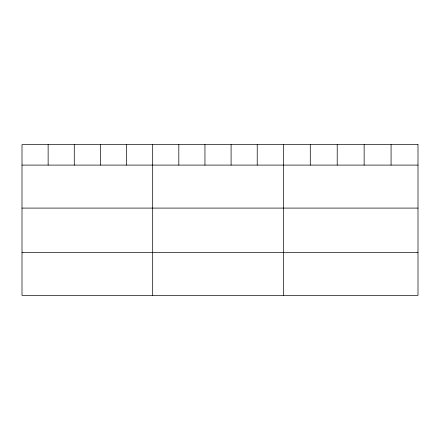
<?xml version="1.0" encoding="UTF-8"?>
<svg xmlns="http://www.w3.org/2000/svg" width="440" height="440" viewBox="0 0 440 440"><rect width="100%" height="100%" fill="white"/><g stroke="black" fill="none" stroke-linecap="round" stroke-linejoin="round"><path stroke-width="0.66" d="M22 165.094L418 165.094M22 208.093L418 208.093M22 252.39L418 252.39M391.072 144.617L391.072 165.094M364.144 144.617L364.144 165.094M337.216 144.617L337.216 165.094M310.288 144.617L310.288 165.094M283.36 144.617L283.36 295.383M257.224 144.617L257.224 165.094M231.088 144.617L231.088 165.094M204.952 144.617L204.952 165.094M178.816 144.617L178.816 165.094M152.68 144.617L152.68 295.383M126.544 144.617L126.544 165.094M100.408 144.617L100.408 165.094M74.272 144.617L74.272 165.094M48.136 144.617L48.136 165.094M418 144.617L22 144.617L22 295.383L418 295.383L418 144.617"/></g></svg>
